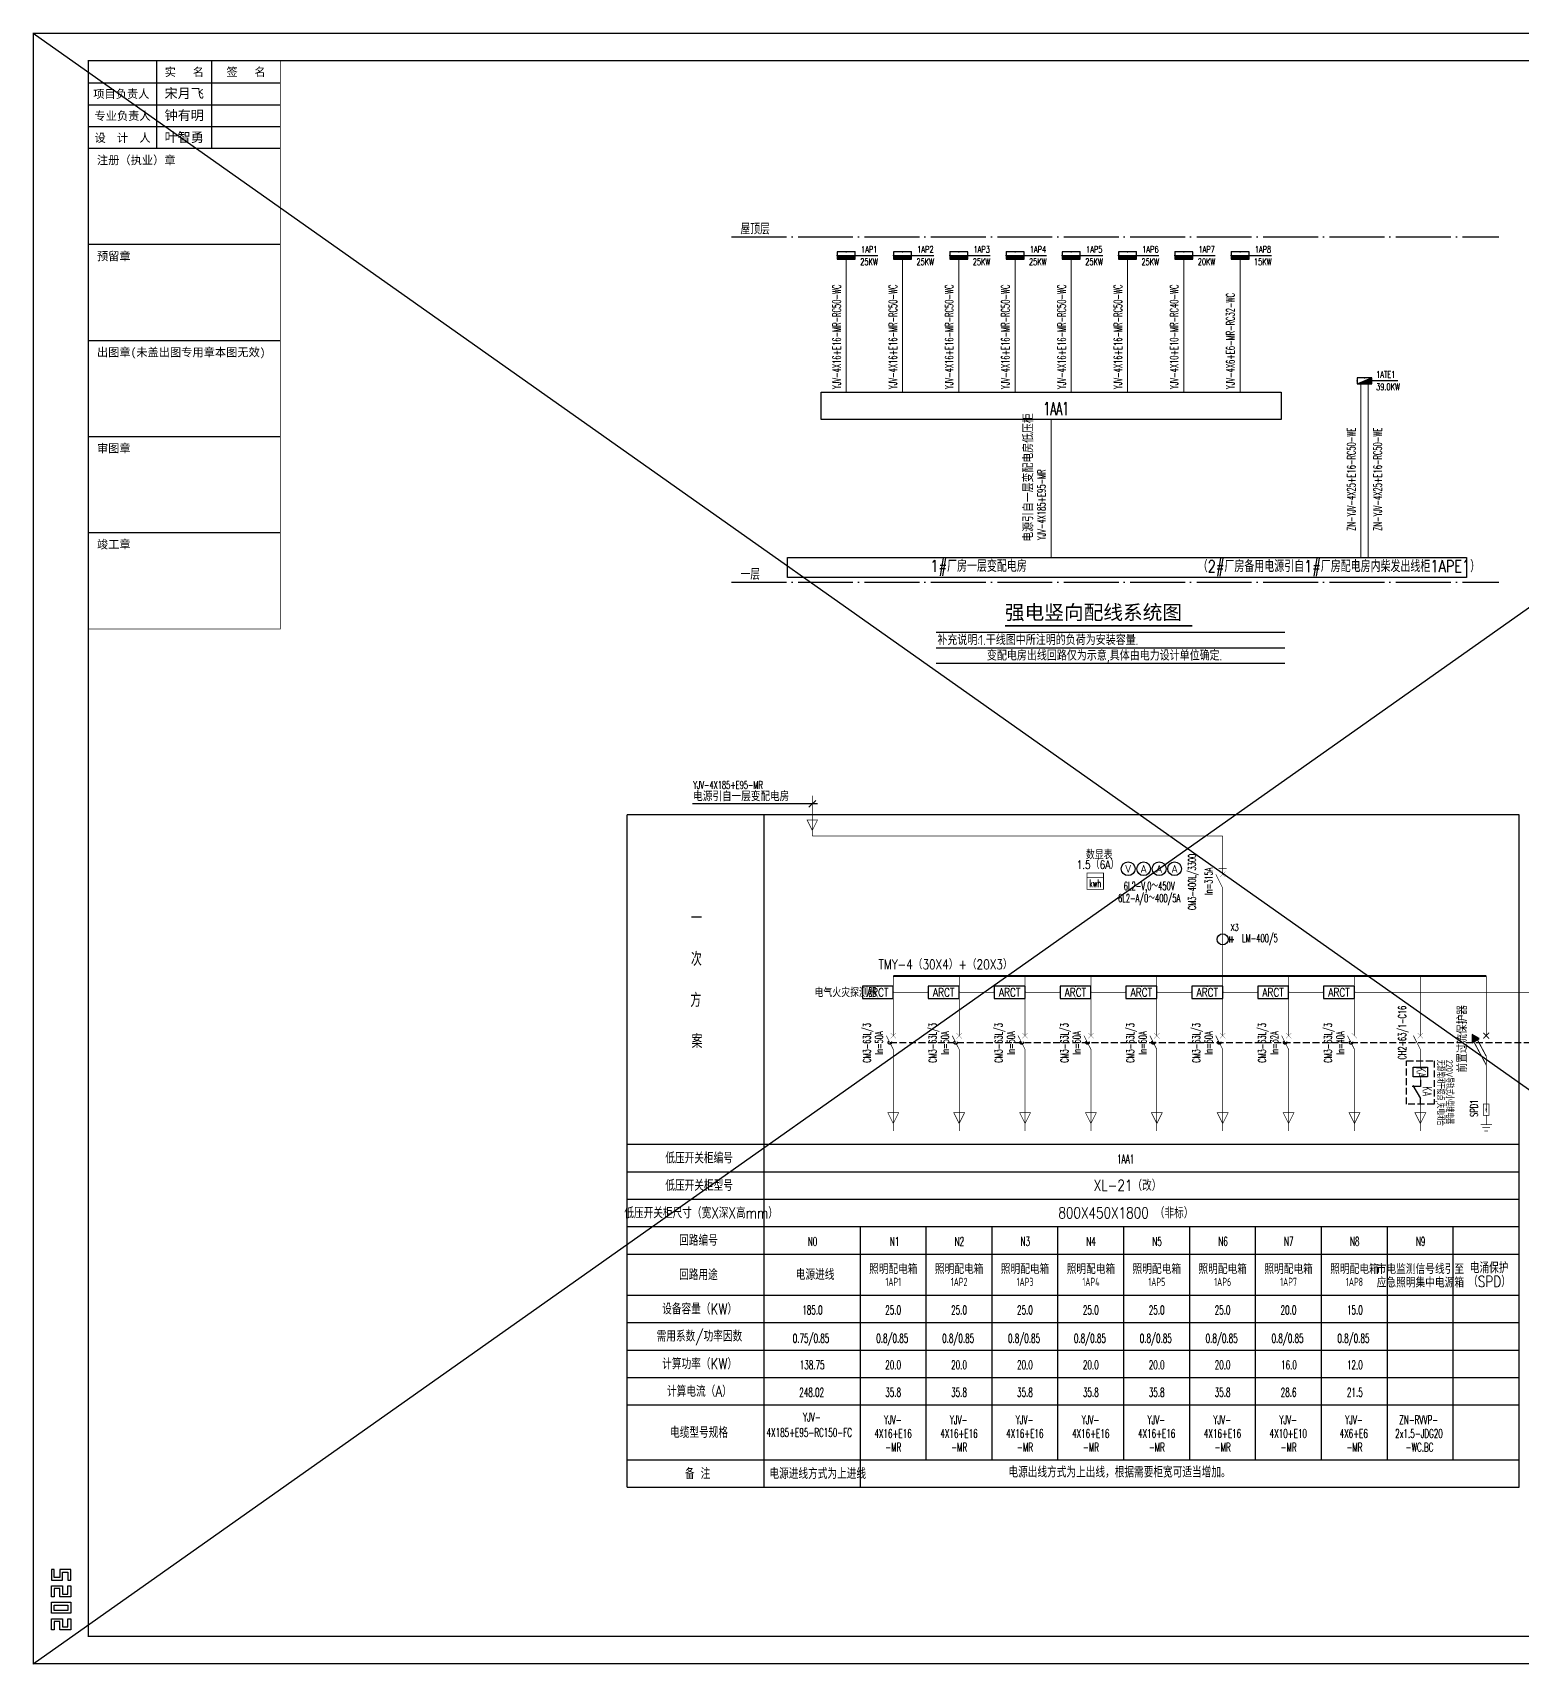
# Model space of a CAD drawing. Extents: x -1396510 to 1250330, y -1892470 to 1623980.
# Drawn here: x -895685 to -841455, y -609137 to -549687 of the extents above; entities that cross this region are included whole.
import ezdxf
from ezdxf.enums import TextEntityAlignment as Align

# ---------------------------------------------------------------- set-up
doc = ezdxf.new("R2010")
doc.units = 0
doc.header["$LTSCALE"] = 1000
doc.header["$MEASUREMENT"] = 0
for name, pattern in [('1#标准层核心筒$0$ADE户型核心筒-标准层$0$DASH', [0.35, 0.25, -0.1]), ('CONTINOUS', [0]), ('DASH', [0.35, 0.25, -0.1]), ('DOTE', [2.42, 2, -0.2, 0.02, -0.2]), ('HIDDEN', [9.525, 6.35, -3.175])]:
    doc.linetypes.add(name, pattern=pattern)
doc.layers.get('Defpoints').update_dxf_attribs({"color": 210})
for name, color, linetype in [('-DS 电气', 130, 'Continuous'), ('0-cxFrame', 155, 'Continuous'), ('DIM1', 3, 'Continuous'), ('EQUIP-箱柜', 3, 'Continuous'), ('PUB_TEXT', 7, 'Continuous'), ('qianming', 155, 'Continuous'), ('TEL_SYMB', 3, 'Continuous'), ('TEL_TEXT', 7, 'Continuous'), ('WIRE-照明', 1, 'Continuous'), ('电气系统图', 7, 'Continuous')]:
    doc.layers.add(name, color=color, linetype=linetype)
doc.layers.add('0-cxText', color=131, linetype='Continuous', lineweight=25)
doc.layers.add('A-云线2', color=3, linetype='Continuous', plot=False)
doc.styles.add('_TCH_LABEL', font='COMPLEX', dxfattribs={"bigfont": 'GBCBIG'})
doc.styles.add('_TEL_DIM', font='SIMPLEX', dxfattribs={"width": 0.8, "height": 3.5, "bigfont": 'HZTXT'})
doc.styles.add('cx_biaoti', font='')
doc.styles.add('cx_tuming', font='simhei.ttf')
doc.styles.add('cx_tuqian1', font='')
doc.styles.add('GPS', font='gbenor.shx', dxfattribs={"width": 0.8, "bigfont": 'gbcbig.shx'})
doc.styles.add('ROMANS', font='romans.shx')
doc.styles.add('SYS', font='txt', dxfattribs={"width": 0.7})
doc.styles.add('TS', font='tssdeng.shx', dxfattribs={"width": 0.9, "bigfont": 'tssdchn.shx'})
doc.styles.add('图框宋体', font='', dxfattribs={"width": 0.75})
doc.styles.add('黑体', font='simhei.ttf', dxfattribs={"height": 12})
doc.styles.get('cx_biaoti').set_extended_font_data('SimSun')
doc.styles.get('cx_tuqian1').set_extended_font_data('SimSun')
doc.styles.get('图框宋体').set_extended_font_data('SimSun')

# ---------------------------------------------------------------- blocks, each defined once
blk = doc.blocks.new('1107AA')
at = {"color": 3, "linetype": 'CONTINOUS'}
for points, const_width in [([(0, 0), (0, -3.75)], 0.3), ([(0, -10), (-3.16, -3.75)], 0.3), ([(1.25, -2.5), (-1.25, -5)], 0.1), ([(-1.25, -2.5), (1.25, -5)], 0.1), ([(0, -12.5), (0, -10)], 0.3)]:
    blk.add_lwpolyline(points, dxfattribs=dict(at, const_width=const_width))
at = {"color": 1, "linetype": 'CONTINOUS', "style": 'ROMANS', "width": 0.7, "flags": 8}
blk.add_attdef('QF10', (3.75, -7.5), '', height=2.5, dxfattribs=at)
blk = doc.blocks.new('S-370')
at = {"color": 3, "linetype": 'Continuous'}
blk.add_line((2.5, -6.25), (5, -6.25), dxfattribs=at)
at = {"color": 3, "linetype": 'Continuous', "const_width": 0.3}
blk.add_lwpolyline([(0, 0), (0, -12.5)], dxfattribs=at)
at = {"color": 3, "linetype": 'Continuous'}
blk.add_circle((0, -6.25), 2.5, dxfattribs=at)
at = {"layer": 'DIM1', "color": 4, "linetype": 'Continuous', "style": 'SYS', "width": 0.7, "flags": 1}
for tag in ['XYVALUE', 'VALUE']:
    blk.add_attdef(tag, text='', height=0.02, dxfattribs=at).set_placement((1.25, 3), align=Align.MIDDLE)
blk = doc.blocks.new('$equip$00001169')
blk.add_circle((0, 0), 0.5)
at = {"style": '_TCH_LABEL', "flags": 8}
blk.add_attdef('$TEXT$', text='', height=0.36, dxfattribs=at).set_placement((0, 0), align=Align.MIDDLE_CENTER)
at = {"style": '_TCH_LABEL', "flags": 9}
blk.add_attdef('A', (0, 0), '', height=0.00002, dxfattribs=at)
blk = doc.blocks.new('0208D')
at = {"color": 3, "linetype": 'Continuous', "const_width": 0.3}
blk.add_lwpolyline([(0, -7.5), (0, 0)], dxfattribs=at)
blk.add_lwpolyline([(0, -7.5), (2.5, -2.5), (-2.5, -2.5)], close=True, dxfattribs=at)
blk = doc.blocks.new('A$C5A8929A8')
at = {"layer": '电气系统图', "color": 3, "const_width": 35}
for points in [[(0, 300), (650, 300)], [(1000, 450), (1000, 150), (400, 150), (400, 450), (1000, 450)], [(1000, 300), (1500, 300)], [(1500, 0), (1500, 600)], [(1664, 100), (1664, 500)], [(1828, 200), (1828, 400)]]:
    blk.add_lwpolyline(points, dxfattribs=at)
at = {"layer": '电气系统图', "color": 3}
for points in [[(650, 344), (650, 256), (913, 300), (650, 256)], [(650, 256), (913, 300), (650, 344), (650, 256)]]:
    blk.add_solid(points, dxfattribs=at)
blk = doc.blocks.new('A$C04AF44BA')
at = {"layer": '电气系统图'}
h = blk.add_hatch(color=256, dxfattribs=at)
h.dxf.hatch_style = 1
h.paths.add_polyline_path([(-44, -518), (256, -518), (106, -258)])
at = {"layer": '电气系统图', "const_width": 35}
for points in [[(-106, -106), (106, 106)], [(-106, 106), (106, -106)], [(750, 0), (144, -323)], [(1069, 0), (219, -453)]]:
    blk.add_lwpolyline(points, dxfattribs=at)
at = {"layer": '电气系统图'}
blk.add_lwpolyline([(-44, -518), (256, -518), (106, -258)], close=True, dxfattribs=at)
blk = doc.blocks.new('A$C5D577B06')
at = {"layer": '电气系统图', "color": 3}
for p, q in [((1125, 450), (0, 450)), ((0, 450), (0, 0)), ((0, 0), (1125, 0)), ((1125, 0), (1125, 450))]:
    blk.add_line(p, q, dxfattribs=at)
for p in [(0, 225), (562, 450), (562, 0), (1125, 225)]:
    blk.add_point(p, dxfattribs=at)
at = {"layer": '电气系统图', "color": 3, "style": '_TEL_DIM'}
blk.add_attdef('RCD', text='', height=300, dxfattribs=at).set_placement((562, 225), align=Align.MIDDLE_CENTER)
at = {"layer": '电气系统图', "color": 3, "style": '_TEL_DIM', "flags": 1}
blk.add_attdef('A', text='', height=0.015, dxfattribs=at).set_placement((562, 0), align=Align.MIDDLE_CENTER)
blk = doc.blocks.new('A$C332171F1')
at = {"layer": '电气系统图', "color": 3, "const_width": 35}
blk.add_lwpolyline([(17, 767), (767, 767), (767, 17), (17, 17)], close=True, dxfattribs=at)
blk.add_lwpolyline([(17, 567), (767, 567)], dxfattribs=at)
at = {"layer": '电气系统图', "color": 3, "style": '_TEL_DIM', "width": 0.6}
blk.add_text('kwh', height=350, dxfattribs=at).set_placement((392, 117), align=Align.CENTER)
blk = doc.blocks.new('*X128')
at = {"color": 0}
for p, q in [((-250, 33), (-183, 100)), ((-250, 68), (-218, 100)), ((-247, 0), (-147, 100)), ((-212, 0), (-112, 100)), ((-177, 0), (-77, 100)), ((-141, 0), (-41, 100)), ((-106, 0), (-6, 100)), ((-71, 0), (29, 100)), ((-35, 0), (65, 100)), ((0, 0), (100, 100)), ((35, 0), (135, 100)), ((71, 0), (171, 100)), ((106, 0), (206, 100)), ((141, 0), (241, 100)), ((177, 0), (250, 73)), ((212, 0), (250, 38)), ((247, 0), (250, 3))]:
    blk.add_line(p, q, dxfattribs=at)
blk = doc.blocks.new('$equip$00002929')
for p, q in [((-0.75, 0.6), (-0.75, 0)), ((0.75, 0.6), (-0.75, 0.6)), ((-0.75, 0.3), (0.75, 0.3)), ((-0.75, 0), (0.75, 0)), ((0.75, 0), (0.75, 0.6))]:
    blk.add_line(p, q)
for points, const_width in [([(-0.75, 0.15), (0.75, 0.15)], 0.3), ([(-0.75, 0.6), (-0.75, 0), (0.75, 0), (0.75, 0.6), (-0.75, 0.6), (-0.75, 0)], 0.0571)]:
    blk.add_lwpolyline(points, dxfattribs=dict(const_width=const_width))
for p in [(-0.75, 0.3), (0, 0.6), (0, 0), (0.75, 0.3)]:
    blk.add_point(p)
at = {"xscale": 0.00300000000061118, "yscale": 0.00300000000061118, "zscale": 0.00300000000061118}
blk.add_blockref('*X128', (0, 0), dxfattribs=at)
at = {"color": 7, "style": '_TEL_DIM', "flags": 1}
for tag in ['A', 'REMARK']:
    blk.add_attdef(tag, text='', height=0.00002, dxfattribs=at).set_placement((0, 0), align=Align.MIDDLE_CENTER)
blk = doc.blocks.new('*X124')
at = {"color": 0}
for p, q in [((-247, 0), (-246, 2)), ((-212, 0), (-187, 25)), ((-177, 0), (-128, 49)), ((-141, 0), (-69, 72)), ((-106, 0), (-10, 96)), ((-71, 0), (49, 120)), ((-35, 0), (108, 143)), ((0, 0), (167, 167)), ((35, 0), (226, 190)), ((71, 0), (250, 179)), ((106, 0), (250, 144)), ((141, 0), (250, 109)), ((177, 0), (250, 73)), ((212, 0), (250, 38)), ((247, 0), (250, 3))]:
    blk.add_line(p, q, dxfattribs=at)
blk = doc.blocks.new('$equip$00002939')
for p, q in [((-0.75, 0.6), (-0.75, 0)), ((0.75, 0.6), (-0.75, 0.6)), ((-0.75, 0), (0.75, 0.6)), ((-0.75, 0), (0.75, 0)), ((0.75, 0), (0.75, 0.6))]:
    blk.add_line(p, q)
at = {"const_width": 0.0571}
blk.add_lwpolyline([(-0.75, 0.6), (-0.75, 0), (0.75, 0), (0.75, 0.6), (-0.75, 0.6), (-0.75, 0)], dxfattribs=at)
for p in [(-0.75, 0.3), (0, 0.6), (0, 0), (0.75, 0.3)]:
    blk.add_point(p)
blk.add_solid([(-0.75, 0), (0.75, 0), (0.75, 0.6)])
at = {"xscale": 0.00300000000061118, "yscale": 0.00300000000061118, "zscale": 0.00300000000061118}
blk.add_blockref('*X124', (0, 0), dxfattribs=at)
at = {"color": 7, "style": '_TEL_DIM', "flags": 1}
for tag in ['A', 'REMARK']:
    blk.add_attdef(tag, text='', height=0.00002, dxfattribs=at).set_placement((0, 0), align=Align.MIDDLE_CENTER)
blk = doc.blocks.new('20220821.11300300')
at = {"layer": '-DS 电气', "color": 0, "linetype": '1#标准层核心筒$0$ADE户型核心筒-标准层$0$DASH'}
for p, q in [((0, 1000), (1584, 1000)), ((0, 0), (0, 1000)), ((1584, 1000), (1584, 0)), ((1584, 0), (0, 0))]:
    blk.add_line(p, q, dxfattribs=at)
at = {"layer": '-DS 电气', "color": 0}
for p, q in [((227, 236), (227, 764)), ((227, 764), (582, 764)), ((582, 764), (582, 236)), ((582, 236), (227, 236)), ((698, 500), (940, 500)), ((903, 230), (1370, 500)), ((1542, 500), (1370, 500))]:
    blk.add_line(p, q, dxfattribs=at)
at = {"layer": '-DS 电气', "color": 0, "linetype": 'DASH', "ltscale": 2.5}
blk.add_line((940, 500), (940, 201), dxfattribs=at)
at = {"layer": '-DS 电气', "color": 0, "style": 'GPS', "width": 0.7}
blk.add_text('KA', height=350, dxfattribs=at).set_placement((235, 357))
blk.add_text('KA', height=350, dxfattribs=at).set_placement((1117, 575), align=Align.CENTER)
blk = doc.blocks.new('zjcx_lan_xinxi(Dragon)')
for p, q in [((7000, -3200), (0, -3200)), ((7000, -6700), (0, -6700)), ((7000, -10200), (0, -10200)), ((7000, -13700), (0, -13700)), ((7000, -17200), (0, -17200))]:
    blk.add_line(p, q)
at = {"const_width": 25}
blk.add_lwpolyline([(0, -20700), (7000, -20700), (7000, 0), (0, 0)], close=True, dxfattribs=at)
for points in [[(2500, -3200), (2500, 0)], [(4500, -3200), (4500, 0)], [(0, -800), (7000, -800)], [(0, -1600), (7000, -1600)], [(0, -2400), (7000, -2400)]]:
    blk.add_lwpolyline(points)
for points in [[(7000, -3200), (7000, 0)], [(0, -3200), (7000, -3200)], [(0, -20700), (7000, -20700), (7000, -3200)], [(0, -20700), (7000, -20700)]]:
    blk.add_lwpolyline(points, dxfattribs=at)
at = {"style": '图框宋体'}
for s, p in [('实   名', (3500, -400)), ('签   名', (5750, -400)), ('项目负责人', (1204, -1200)), ('专业负责人', (1250, -2000)), ('设  计  人', (1250, -2800))]:
    blk.add_text(s, height=300, dxfattribs=at).set_placement(p, align=Align.MIDDLE)
for s, p in [('注册（执业）章', (318, -3771)), ('预留章', (318, -7271)), ('出图章(未盖出图专用章本图无效)', (318, -10771)), ('审图章', (318, -14271)), ('竣工章', (318, -17771))]:
    blk.add_text(s, height=300, dxfattribs=at).set_placement(p)
blk = doc.blocks.new('T-信息(Dragon)')
at = {"layer": '0-cxFrame'}
blk.add_blockref('zjcx_lan_xinxi(Dragon)', (0, 0), dxfattribs=at)
at = {"layer": 'qianming', "color": 3, "style": 'cx_biaoti'}
for s, p in [('宋月飞', (3497, -1185)), ('钟有明', (3497, -1985)), ('叶智勇', (3497, -2785))]:
    blk.add_text(s, height=350, dxfattribs=at).set_placement(p, align=Align.MIDDLE_CENTER)
blk = doc.blocks.new('TK22.A1 L(Dragon)')
at = {"layer": '0-cxFrame', "color": 7, "const_width": 0.5}
blk.add_lwpolyline([(0, 0), (-841, 0), (-841, 594), (0, 594)], close=True, dxfattribs=at)
at = {"layer": '0-cxFrame', "const_width": 0.5}
blk.add_lwpolyline([(-80, 10), (-821, 10), (-821, 584), (-80, 584)], close=True, dxfattribs=at)
at = {"layer": 'Defpoints', "color": 2}
for points in [[(-833.37, 34.37), (-834.37, 34.37), (-834.37, 30.37), (-830.37, 30.37), (-830.37, 33.37), (-828.37, 33.37), (-828.37, 30.37), (-827.37, 30.37), (-827.37, 34.37), (-831.37, 34.37), (-831.37, 31.37), (-833.37, 31.37), (-833.37, 34.37)], [(-833.37, 24.37), (-834.37, 24.37), (-834.37, 28.37), (-830.37, 28.37), (-830.37, 25.37), (-828.37, 25.37), (-828.37, 28.37), (-827.37, 28.37), (-827.37, 24.37), (-831.37, 24.37), (-831.37, 27.37), (-833.37, 27.37), (-833.37, 24.37)], [(-833.37, 12.37), (-834.37, 12.37), (-834.37, 16.37), (-830.37, 16.37), (-830.37, 13.37), (-828.37, 13.37), (-828.37, 16.37), (-827.37, 16.37), (-827.37, 12.37), (-831.37, 12.37), (-831.37, 15.37), (-833.37, 15.37), (-833.37, 12.37)]]:
    blk.add_lwpolyline(points, dxfattribs=at)
for points in [[(-834.37, 18.37), (-834.37, 22.37), (-827.37, 22.37), (-827.37, 18.37)], [(-833.37, 19.37), (-833.37, 21.37), (-828.37, 21.37), (-828.37, 19.37)]]:
    blk.add_lwpolyline(points, close=True, dxfattribs=at)
at = {"layer": '0-cxFrame', "xscale": 0.01, "yscale": 0.01, "zscale": 0.01}
blk.add_blockref('T-信息(Dragon)', (-821, 584), dxfattribs=at)
at = {"style": '黑体', "flags": 4}
blk.add_attdef('图幅', text='', height=3.3, dxfattribs=at).set_placement((-40, 3), align=Align.RIGHT)
at = {"layer": '0-cxText', "flags": 4}
for tag, height, style, p in [('建设单位', 3.5, 'cx_tuming', (-45, 240)), ('项目名称', 3.5, 'cx_tuming', (-45, 210)), ('子项名称', 3.5, 'cx_tuming', (-45, 180)), ('工程编号', 3.3, 'cx_tuqian1', (-35, 165)), ('图名1', 3.5, 'cx_tuming', (-45, 87)), ('图名2', 3.5, 'cx_tuming', (-45, 79)), ('图名3', 3.5, 'cx_tuming', (-45, 71)), ('出图日期', 3.3, 'cx_tuqian1', (-39, 60)), ('专业', 3.3, 'cx_tuqian1', (-55, 52)), ('图号', 3.3, 'cx_tuqian1', (-55, 44)), ('版次', 3.3, 'cx_tuqian1', (-20, 44))]:
    blk.add_attdef(tag, text='', height=height, dxfattribs=dict(at, style=style)).set_placement(p, align=Align.MIDDLE)
at = {"layer": 'Defpoints', "color": 6, "flags": 4}
for tag, height, style, p in [('tufu', 3.3, '黑体', (-12, 12)), ('dwfname', 4, 'cx_tuqian1', (-80, 3))]:
    blk.add_attdef(tag, text='', height=height, dxfattribs=dict(at, style=style)).set_placement(p, align=Align.RIGHT)

msp = doc.modelspace()

# ---------------------------------------------------------------- linework, layer by layer
at = {"layer": '-DS 电气', "color": 8, "linetype": 'HIDDEN', "ltscale": 2}
for p, q in [((-862770, -571530), (-849865.4, -571530)), ((-862770, -572096.2), (-849865.4, -572096.2)), ((-862770, -572662.3), (-849865.4, -572662.3))]:
    msp.add_line(p, q, dxfattribs=at)
at = {"layer": 'A-云线2'}
for p, q in [((-895660, -549712.3), (-811560, -609112.3)), ((-895660, -609112.3), (-811560, -549712.3))]:
    msp.add_line(p, q, dxfattribs=at)
at = {"layer": 'TEL_SYMB', "const_width": 70}
msp.add_lwpolyline([(-860268.3, -571300.7), (-853444.3, -571300.7)], dxfattribs=at)
at = {"layer": 'TEL_TEXT'}
for p, q in [((-865717.4, -557803.9), (-864899.9, -557803.9)), ((-863668.4, -557803.9), (-862850.9, -557803.9)), ((-861619.4, -557803.9), (-860801.9, -557803.9)), ((-859570.4, -557803.9), (-858752.9, -557803.9)), ((-857521.4, -557803.9), (-856703.9, -557803.9)), ((-855472.4, -557803.9), (-854654.9, -557803.9)), ((-853423.4, -557803.9), (-852605.9, -557803.9)), ((-851374.4, -557803.9), (-850556.9, -557803.9)), ((-846907.5, -562359.3), (-845953.2, -562359.3))]:
    msp.add_line(p, q, dxfattribs=at)
for points in [[(-866959.2, -562782.3), (-850210, -562782.3), (-850210, -563782.3), (-866959.2, -563782.3)], [(-868191.5, -568813.5), (-843450, -568813.5), (-843450, -569533.5), (-868191.5, -569533.5)]]:
    msp.add_lwpolyline(points, close=True, dxfattribs=at)
at = {"layer": 'WIRE-照明', "linetype": 'Continuous', "const_width": 35}
for points in [[(-866045.6, -557935.2), (-866045.6, -562782.3)], [(-863996.6, -557935.2), (-863996.6, -562782.3)], [(-861947.6, -557935.2), (-861947.6, -562782.3)], [(-859898.6, -557935.2), (-859898.6, -562782.3)], [(-857849.6, -557935.2), (-857849.6, -562782.3)], [(-855800.6, -557935.2), (-855800.6, -562782.3)], [(-853751.6, -557935.2), (-853751.6, -562782.3)], [(-851702.6, -557935.2), (-851702.6, -562782.3)], [(-847300, -562479.7), (-847300, -568813.5)], [(-847040, -562479.7), (-847040, -568813.5)], [(-858584.6, -563782.3), (-858584.6, -568813.5)]]:
    msp.add_lwpolyline(points, dxfattribs=at)
at = {"layer": '电气系统图', "color": 1, "linetype": 'DOTE'}
for p, q in [((-870222, -557127.3), (-842270.9, -557127.3)), ((-870222, -569711.2), (-842270.9, -569711.2))]:
    msp.add_line(p, q, dxfattribs=at)
at = {"layer": '电气系统图', "color": 3}
for p, q in [((-867097.2, -577786.9), (-871643.3, -577786.9)), ((-867159.9, -577663.1), (-867407.4, -577910.6)), ((-841533.6, -578186.9), (-874033.7, -578186.9)), ((-874033.6, -602686.9), (-874033.7, -578186.9)), ((-869033.6, -602686.9), (-869033.7, -578186.9)), ((-841533.5, -602687), (-841533.6, -578187)), ((-852069.9, -582832.2), (-852069.9, -582613.4)), ((-851989.9, -582832.2), (-851989.9, -582613.4)), ((-874033.7, -590186.9), (-841533.5, -590186.9)), ((-874033.7, -591186.9), (-841533.5, -591186.9)), ((-874033.7, -592186.9), (-841533.5, -592186.9)), ((-874033.7, -593186.9), (-841533.5, -593186.9)), ((-865533.6, -602686.9), (-865533.7, -593186.9)), ((-863133.6, -601686.9), (-863133.7, -593186.9)), ((-860733.6, -601686.9), (-860733.7, -593186.9)), ((-858333.7, -601686.9), (-858333.7, -593186.9)), ((-855933.6, -601686.9), (-855933.7, -593186.9)), ((-853533.6, -601686.9), (-853533.7, -593186.9)), ((-851133.7, -601686.9), (-851133.7, -593186.9)), ((-848733.7, -601686.9), (-848733.7, -593186.9)), ((-846333.7, -601686.9), (-846333.7, -593186.9)), ((-843933.7, -601686.9), (-843933.7, -593186.9)), ((-874033.7, -594186.9), (-841533.5, -594186.9)), ((-874033.7, -595686.9), (-841533.5, -595686.9)), ((-874033.7, -596686.9), (-841533.5, -596686.9)), ((-874033.7, -597686.9), (-841533.5, -597686.9)), ((-874033.7, -598686.9), (-841533.5, -598686.9)), ((-874033.7, -599686.9), (-841533.5, -599686.9)), ((-874033.7, -601686.9), (-841533.5, -601686.9)), ((-874033.7, -602686.9), (-841533.5, -602686.9))]:
    msp.add_line(p, q, dxfattribs=at)
at = {"layer": '电气系统图', "linetype": 'DASH'}
msp.add_line((-864460, -586482.3), (-838276.5, -586482.3), dxfattribs=at)
at = {"layer": '电气系统图', "color": 3}
for points, const_width in [([(-867283.7, -578952.1), (-867283.7, -577486.9)], 24), ([(-852333.7, -578952.1), (-867283.7, -578952.1)], 24), ([(-852333.7, -578952.1), (-852333.7, -580352.1)], 24), ([(-852483.7, -580152.1), (-852183.7, -580152.1)], 24), ([(-852333.7, -584056.9), (-852333.7, -580852.1)], 24), ([(-852333.7, -583265), (-852333.7, -582374)], 24), ([(-864333.7, -584056.9), (-842733.5, -584056.9)], 70), ([(-864333.7, -585932.3), (-864333.7, -584056.9)], 24), ([(-861933.7, -585932.3), (-861933.7, -584056.9)], 24), ([(-859533.7, -585932.3), (-859533.7, -584056.9)], 24), ([(-857133.7, -585932.3), (-857133.7, -584056.9)], 24), ([(-854733.6, -585932.3), (-854733.6, -584056.9)], 24), ([(-852333.7, -585932.3), (-852333.7, -584056.9)], 24), ([(-849933.7, -585932.3), (-849933.7, -584056.9)], 24), ([(-847533.7, -585932.3), (-847533.7, -584056.9)], 24), ([(-845133.7, -585932.3), (-845133.7, -584056.9)], 24), ([(-842733.5, -586232.4), (-842733.5, -584057)], 24), ([(-852333.7, -585932.3), (-852333.7, -585716.8)], 24), ([(-864333.7, -586932.3), (-864333.7, -589700.8)], 24), ([(-861933.7, -586932.3), (-861933.7, -589700.8)], 24), ([(-859533.7, -586932.3), (-859533.7, -589700.8)], 24), ([(-857133.7, -586932.3), (-857133.7, -589700.8)], 24), ([(-854733.6, -586932.3), (-854733.6, -589700.8)], 24), ([(-852333.7, -586932.3), (-852333.7, -589700.8)], 24), ([(-849933.7, -586932.3), (-849933.7, -589700.8)], 24), ([(-847533.7, -586932.3), (-847533.7, -589700.8)], 24), ([(-845133.7, -586932.3), (-845133.7, -587373.9)], 24), ([(-842733.5, -588439.5), (-842733.5, -586982.4)], 24), ([(-845133.7, -587728.9), (-845133.7, -588086.7)], 24), ([(-845133.7, -588517.4), (-845133.7, -589700.8)], 24)]:
    msp.add_lwpolyline(points, dxfattribs=dict(at, const_width=const_width))
at = {"layer": '电气系统图', "const_width": 35}
for points in [[(-864333.7, -584652.5), (-863058.7, -584652.5)], [(-861933.7, -584652.5), (-860658.7, -584652.5)], [(-859533.7, -584652.5), (-858258.7, -584652.5)], [(-857133.7, -584652.6), (-855858.7, -584652.6)], [(-854733.7, -584652.6), (-853458.7, -584652.6)], [(-852333.7, -584652.6), (-851058.7, -584652.6)], [(-849933.7, -584652.6), (-848658.7, -584652.6)], [(-847533.7, -584652.6), (-840016.4, -584652.6)]]:
    msp.add_lwpolyline(points, dxfattribs=at)
at = {"layer": '电气系统图', "linetype": 'DASH'}
for centre in [(-864460, -586482.3), (-862060, -586482.3), (-859660, -586482.3), (-857260.1, -586482.3), (-854860, -586482.3), (-852460.1, -586482.3), (-850060, -586482.3), (-847660.1, -586482.3)]:
    msp.add_circle(centre, 60.3, dxfattribs=at)

# ---------------------------------------------------------------- block references
at = {"layer": '-DS 电气', "color": 3, "rotation": 270}
msp.add_blockref('20220821.11300300', (-845633.8, -587147), dxfattribs=at)
at = {"layer": '0-cxFrame', "xscale": 100, "yscale": 100, "zscale": 100}
msp.add_blockref('TK22.A1 L(Dragon)', (-811560, -609112.3), dxfattribs=at)
at = {"layer": 'EQUIP-箱柜'}
for name, p, xscale, yscale, zscale in [('$equip$00002929', (-866045.6, -557935.2), 437.5, 437.5, 437.5), ('$equip$00002929', (-863996.6, -557935.2), 437.5, 437.5, 437.5), ('$equip$00002929', (-861947.6, -557935.2), 437.5, 437.5, 437.5), ('$equip$00002929', (-859898.6, -557935.2), 437.5, 437.5, 437.5), ('$equip$00002929', (-857849.6, -557935.2), 437.5, 437.5, 437.5), ('$equip$00002929', (-855800.6, -557935.2), 437.5, 437.5, 437.5), ('$equip$00002929', (-853751.6, -557935.2), 437.5, 437.5, 437.5), ('$equip$00002929', (-851702.6, -557935.2), 437.5, 437.5, 437.5), ('$equip$00002939', (-847170, -562479.7), 350, 350, 350)]:
    msp.add_blockref(name, p, dxfattribs=dict(at, xscale=xscale, yscale=yscale, zscale=zscale))
at = {"layer": '电气系统图', "color": 3}
for name, p, xscale, yscale, zscale in [('0208D', (-867283.7, -578186.9), -75.58271998167038, 75.58272000029683, 75.58272000000001), ('1107AA', (-852333.7, -580052.1), 80, 80, 80), ('A$C332171F1', (-857291.1, -580916.1), 0.7999999970197678, 0.7999999970197678, 0.7999999970197678), ('S-370', (-852333.7, -582222.8), 80, 80, 80), ('1107AA', (-864333.7, -585932.3), 80, 80, 80), ('1107AA', (-861933.7, -585932.3), 80, 80, 80), ('1107AA', (-859533.7, -585932.3), 80, 80, 80), ('1107AA', (-857133.7, -585932.3), 80, 80, 80), ('1107AA', (-854733.6, -585932.3), 80, 80, 80), ('1107AA', (-852333.7, -585932.3), 80, 80, 80), ('1107AA', (-852333.7, -585932.3), 80, 80, 80), ('1107AA', (-849933.7, -585932.3), 80, 80, 80), ('1107AA', (-847533.7, -585932.3), 80, 80, 80), ('1107AA', (-845133.7, -585932.3), 80, 80, 80), ('0208D', (-864333.7, -588832.3), 80, 80, 80), ('0208D', (-861933.7, -588832.3), 80, 80, 80), ('0208D', (-859533.7, -588832.3), 80, 80, 80), ('0208D', (-857133.7, -588832.3), 80, 80, 80), ('0208D', (-854733.6, -588832.3), 80, 80, 80), ('0208D', (-852333.7, -588832.3), 80, 80, 80), ('0208D', (-849933.7, -588832.3), 80, 80, 80), ('0208D', (-847533.7, -588832.3), 80, 80, 80), ('0208D', (-845133.7, -588832.3), 80, 80, 80)]:
    msp.add_blockref(name, p, dxfattribs=dict(at, xscale=xscale, yscale=yscale, zscale=zscale))
ref = msp.add_blockref('$equip$00001169', (-855777.1, -580152.1), dxfattribs=dict(at, xscale=500, yscale=500, zscale=500))
ref.add_attrib('$TEXT$', 'V', dxfattribs={"color": 0, "height": 280, "style": 'TS', "flags": 8}).set_placement((-855777.1, -580152.1), align=Align.MIDDLE_CENTER)
ref = msp.add_blockref('$equip$00001169', (-855213.1, -580152.1), dxfattribs=dict(at, xscale=500, yscale=500, zscale=500))
ref.add_attrib('$TEXT$', 'A', dxfattribs={"color": 0, "height": 280, "style": 'TS', "flags": 8}).set_placement((-855213.1, -580152.1), align=Align.MIDDLE_CENTER)
ref = msp.add_blockref('$equip$00001169', (-854649, -580152.1), dxfattribs=dict(at, xscale=500, yscale=500, zscale=500))
ref.add_attrib('$TEXT$', 'A', dxfattribs={"color": 0, "height": 280, "style": 'TS', "flags": 8}).set_placement((-854649, -580152.1), align=Align.MIDDLE_CENTER)
ref = msp.add_blockref('$equip$00001169', (-854085, -580152.1), dxfattribs=dict(at, xscale=500, yscale=500, zscale=500))
ref.add_attrib('$TEXT$', 'A', dxfattribs={"color": 0, "height": 280, "style": 'TS', "flags": 8}).set_placement((-854085, -580152.1), align=Align.MIDDLE_CENTER)
at = {"layer": '电气系统图'}
ref = msp.add_blockref('A$C5D577B06', (-865458.7, -584877.6), dxfattribs=at)
ref.add_attrib('RCD', 'ARCT', dxfattribs={"color": 3, "height": 300, "style": '_TEL_DIM', "width": 0.8}).set_placement((-864896.2, -584652.5), align=Align.MIDDLE_CENTER)
ref = msp.add_blockref('A$C5D577B06', (-863058.7, -584877.6), dxfattribs=at)
ref.add_attrib('RCD', 'ARCT', dxfattribs={"color": 3, "height": 300, "style": '_TEL_DIM', "width": 0.8}).set_placement((-862496.2, -584652.5), align=Align.MIDDLE_CENTER)
ref = msp.add_blockref('A$C5D577B06', (-860658.7, -584877.6), dxfattribs=at)
ref.add_attrib('RCD', 'ARCT', dxfattribs={"color": 3, "height": 300, "style": '_TEL_DIM', "width": 0.8}).set_placement((-860096.2, -584652.5), align=Align.MIDDLE_CENTER)
ref = msp.add_blockref('A$C5D577B06', (-858258.7, -584877.6), dxfattribs=at)
ref.add_attrib('RCD', 'ARCT', dxfattribs={"color": 3, "height": 300, "style": '_TEL_DIM', "width": 0.8}).set_placement((-857696.2, -584652.5), align=Align.MIDDLE_CENTER)
ref = msp.add_blockref('A$C5D577B06', (-855858.7, -584877.6), dxfattribs=at)
ref.add_attrib('RCD', 'ARCT', dxfattribs={"color": 3, "height": 300, "style": '_TEL_DIM', "width": 0.8}).set_placement((-855296.2, -584652.6), align=Align.MIDDLE_CENTER)
ref = msp.add_blockref('A$C5D577B06', (-853458.7, -584877.6), dxfattribs=at)
ref.add_attrib('RCD', 'ARCT', dxfattribs={"color": 3, "height": 300, "style": '_TEL_DIM', "width": 0.8}).set_placement((-852896.2, -584652.5), align=Align.MIDDLE_CENTER)
ref = msp.add_blockref('A$C5D577B06', (-851058.7, -584877.6), dxfattribs=at)
ref.add_attrib('RCD', 'ARCT', dxfattribs={"color": 3, "height": 300, "style": '_TEL_DIM', "width": 0.8}).set_placement((-850496.2, -584652.6), align=Align.MIDDLE_CENTER)
ref = msp.add_blockref('A$C5D577B06', (-848658.7, -584877.6), dxfattribs=at)
ref.add_attrib('RCD', 'ARCT', dxfattribs={"color": 3, "height": 300, "style": '_TEL_DIM', "width": 0.8}).set_placement((-848096.2, -584652.6), align=Align.MIDDLE_CENTER)
at = {"layer": '电气系统图', "rotation": 270}
msp.add_blockref('A$C04AF44BA', (-842733.5, -586232.4), dxfattribs=at)
at = {"layer": '电气系统图', "xscale": 0.6899999999441206, "yscale": 0.6899999999441206, "zscale": 0.6899999999441206, "rotation": 270}
msp.add_blockref('A$C5A8929A8', (-842940.5, -588439.5), dxfattribs=at)

# ---------------------------------------------------------------- texts
at = {"layer": '-DS 电气', "color": 120, "style": 'GPS'}
for s, height, p in [('补充说明:', 363.96, (-862727, -571998.1)), ('1.干线图中所注明的负荷为安装容量.', 363.961, (-861210, -571996.4)), ('变配电房出线回路仅为示意,具体由电力设计单位确定.', 363.961, (-860923.2, -572562.5))]:
    msp.add_text(s, height=height, dxfattribs=at).set_placement(p)
at = {"layer": 'PUB_TEXT', "color": 3, "style": 'TS'}
for s, height, width, p in [('照明配电箱', 340, 0.8, (-864333.7, -594912.2)), ('1AP1', 300, 0.6, (-864333.7, -595352.2)), ('照明配电箱', 340, 0.8, (-861933.7, -594912.2)), ('1AP2', 300, 0.6, (-861933.7, -595352.2)), ('照明配电箱', 340, 0.8, (-859533.7, -594912.2)), ('1AP3', 300, 0.6, (-859533.7, -595352.2)), ('照明配电箱', 340, 0.8, (-857133.7, -594912.2)), ('1AP4', 300, 0.6, (-857133.7, -595352.2)), ('照明配电箱', 340, 0.8, (-854733.7, -594912.2)), ('1AP5', 300, 0.6, (-854733.7, -595352.2)), ('照明配电箱', 340, 0.8, (-852333.7, -594912.2)), ('1AP6', 300, 0.6, (-852333.7, -595352.2)), ('照明配电箱', 340, 0.8, (-849933.7, -594912.2)), ('1AP7', 300, 0.6, (-849933.7, -595352.1)), ('照明配电箱', 340, 0.8, (-847533.7, -594912.2)), ('1AP8', 300, 0.6, (-847533.7, -595352.1)), ('应急照明集中电源箱', 340, 0.8, (-845133.7, -595404.2)), ('市电监测信号线引至', 340, 0.8, (-845133.7, -594912.2))]:
    msp.add_text(s, height=height, dxfattribs=dict(at, width=width)).set_placement(p, align=Align.CENTER)
at = {"layer": 'TEL_SYMB', "color": 7, "style": '黑体'}
msp.add_text('强电竖向配线系统图', height=525.74, dxfattribs=at).set_placement((-860268.3, -571072.1))
at = {"layer": 'TEL_TEXT', "style": '_TEL_DIM', "width": 0.8}
msp.add_text('电源引自一层变配电房低压柜', height=360, rotation=90, dxfattribs=at).set_placement((-859236.1, -568235.6))
at = {"layer": 'TEL_TEXT', "color": 3, "linetype": 'ByBlock', "style": 'GPS', "width": 0.85}
for s, p in [('无源常闭干接点,失电闭合', (-844527.3, -587106.4)), ('220V导轨式小型继电器', (-844201.6, -587108.2))]:
    msp.add_text(s, height=250, rotation=270, dxfattribs=at).set_placement(p)
at = {"layer": '电气系统图', "style": '_TEL_DIM'}
for s, height, width, p in [('屋顶层', 405, 0.8, (-869900.2, -557037.3)), ('1AP1', 240, 0.6, (-865508, -557703.9)), ('1AP2', 240, 0.6, (-863459, -557703.9)), ('1AP3', 240, 0.6, (-861410, -557703.9)), ('1AP4', 240, 0.6, (-859361, -557703.9)), ('1AP5', 240, 0.6, (-857312, -557703.9)), ('1AP6', 240, 0.6, (-855263, -557703.9)), ('1AP7', 240, 0.6, (-853214, -557703.9)), ('1AP8', 240, 0.6, (-851165, -557703.9)), ('25KW', 240, 0.6, (-865536.6, -558153.9)), ('25KW', 240, 0.6, (-863487.6, -558153.9)), ('25KW', 240, 0.6, (-861438.6, -558153.9)), ('25KW', 240, 0.6, (-859389.6, -558153.9)), ('25KW', 240, 0.6, (-857340.6, -558153.9)), ('25KW', 240, 0.6, (-855291.6, -558153.9)), ('20KW', 240, 0.6, (-853242.6, -558153.9)), ('15KW', 240, 0.6, (-851193.6, -558153.9)), ('1ATE1', 240, 0.6, (-846742.1, -562259.3)), ('39.0KW', 240, 0.6, (-846745.5, -562709.3)), ('1AA1', 480, 0.6, (-858869.3, -563628.6)), ('1#厂房一层变配电房', 432, 0.8, (-862981.3, -569333.6)), ('（2#厂房备用电源引自1#厂房配电房内柴发出线柜1APE1）', 432, 0.8, (-853242.2, -569343.6)), ('一层', 405, 0.8, (-869900.2, -569621.2, 2995.6)), ('LM-400/5', 300, 0.6, (-851630.2, -582831)), ('电气火灾探测器', 300, 0.8, (-867204.1, -584824.8))]:
    msp.add_text(s, height=height, dxfattribs=dict(at, width=width)).set_placement(p)
at = {"layer": '电气系统图', "style": '_TEL_DIM', "width": 0.6}
for s, p in [('YJV-4X16+E16-MR-RC50-WC', (-866245.6, -562668.9)), ('YJV-4X16+E16-MR-RC50-WC', (-864196.6, -562668.9)), ('YJV-4X16+E16-MR-RC50-WC', (-862147.6, -562668.9)), ('YJV-4X16+E16-MR-RC50-WC', (-860098.6, -562668.9)), ('YJV-4X16+E16-MR-RC50-WC', (-858049.6, -562668.9)), ('YJV-4X16+E16-MR-RC50-WC', (-856000.6, -562668.9)), ('YJV-4X10+E10-MR-RC40-WC', (-853951.6, -562668.9)), ('YJV-4X6+E6-MR-RC32-WC', (-851902.6, -562668.9)), ('ZN-YJV-4X25+E16-RC50-WE', (-847500, -567842.4)), ('ZN-YJV-4X25+E16-RC50-WE', (-846540, -567842.4)), ('YJV-4X185+E95-MR', (-858784.6, -568176.9))]:
    msp.add_text(s, height=300, rotation=90, dxfattribs=at).set_placement(p)
at = {"layer": '电气系统图', "color": 3, "style": '_TEL_DIM'}
for s, height, width, p in [('YJV-4X185+E95-MR', 280, 0.6, (-871624, -577236.9)), ('电源引自一层变配电房', 350, 0.8, (-871624, -577686.9)), ('数显表', 300, 0.8, (-857318.2, -579802.1)), ('1.5（6A）', 300, 0.8, (-857656.6, -580152.1)), ('一', 500, 0.8, (-871702.2, -582186.9)), ('X3', 240, 0.6, (-852050.2, -582410.6)), ('次', 500, 0.8, (-871705.3, -583686.9)), ('TMY-4（30X4）+（20X3）', 350, 0.8, (-864869.7, -583808.6)), ('方', 500, 0.8, (-871727.4, -585186.9)), ('案', 500, 0.8, (-871684.8, -586686.9)), ('低压开关柜编号', 400, 0.8, (-872638.5, -590886.9)), ('1AA1', 320, 0.6, (-856182.4, -590886.9)), ('低压开关柜型号', 400, 0.8, (-872638.5, -591886.9)), ('XL-21（改）', 400, 0.8, (-857035.2, -591886.9)), ('低压开关柜尺寸（宽X深X高mm）', 400, 0.8, (-874131.2, -592886.9)), ('800X450X1800 （非标）', 400, 0.8, (-858319.6, -592886.9)), ('回路编号', 400, 0.8, (-872133.3, -593886.9)), ('N0', 320, 0.6, (-867448.2, -593886.9)), ('N1', 320, 0.6, (-864457.1, -593886.9)), ('N2', 320, 0.6, (-862098.2, -593886.9)), ('N3', 320, 0.6, (-859698.2, -593886.8)), ('N4', 320, 0.6, (-857302.8, -593886.9)), ('N5', 320, 0.6, (-854898.2, -593886.9)), ('N6', 320, 0.6, (-852493.6, -593886.8)), ('N7', 320, 0.6, (-850098.2, -593886.8)), ('N8', 320, 0.6, (-847698.2, -593886.8)), ('N9', 320, 0.6, (-845293.7, -593886.8)), ('电涌保护', 400, 0.8, (-843332, -594887)), ('回路用途', 400, 0.8, (-872137.1, -595136.9)), ('电源进线', 400, 0.8, (-867885.9, -595133.7)), ('（SPD）', 400, 0.8, (-843391.1, -595387)), ('设备容量（KW）', 400, 0.8, (-872752.1, -596386.9)), ('185.0', 320, 0.6, (-867649.3, -596386.9)), ('25.0', 320, 0.6, (-864626.2, -596386.8)), ('25.0', 320, 0.6, (-862226.2, -596386.8)), ('25.0', 320, 0.6, (-859826.2, -596386.8)), ('25.0', 320, 0.6, (-857426.2, -596386.8)), ('25.0', 320, 0.6, (-855026.2, -596386.8)), ('25.0', 320, 0.6, (-852626.2, -596386.8)), ('20.0', 320, 0.6, (-850226.2, -596386.8)), ('15.0', 320, 0.6, (-847807.9, -596386.8)), ('需用系数/功率因数', 400, 0.8, (-872954.8, -597377.3)), ('0.75/0.85', 320, 0.6, (-867996.8, -597419.2)), ('0.8/0.85', 320, 0.6, (-864955.4, -597419.2)), ('0.8/0.85', 320, 0.6, (-862555.4, -597419.2)), ('0.8/0.85', 320, 0.6, (-860155.4, -597419.2)), ('0.8/0.85', 320, 0.6, (-857755.4, -597419.2)), ('0.8/0.85', 320, 0.6, (-855355.4, -597419.2)), ('0.8/0.85', 320, 0.6, (-852955.4, -597419.2)), ('0.8/0.85', 320, 0.6, (-850555.4, -597419.2)), ('0.8/0.85', 320, 0.6, (-848155.4, -597419.2)), ('计算功率（KW）', 400, 0.8, (-872752.1, -598386.9)), ('138.75', 320, 0.6, (-867740.8, -598386.9)), ('20.0', 320, 0.6, (-864626.2, -598386.8)), ('20.0', 320, 0.6, (-862226.2, -598386.8)), ('20.0', 320, 0.6, (-859826.2, -598386.8)), ('20.0', 320, 0.6, (-857426.2, -598386.8)), ('20.0', 320, 0.6, (-855026.2, -598386.8)), ('20.0', 320, 0.6, (-852626.2, -598386.8)), ('16.0', 320, 0.6, (-850207.9, -598386.8)), ('12.0', 320, 0.6, (-847807.9, -598386.8)), ('计算电流（A）', 400, 0.8, (-872576.9, -599386.9)), ('248.02', 320, 0.6, (-867759.1, -599386.9)), ('35.8', 320, 0.6, (-864626.2, -599386.8)), ('35.8', 320, 0.6, (-862226.2, -599386.8)), ('35.8', 320, 0.6, (-859826.2, -599386.8)), ('35.8', 320, 0.6, (-857426.2, -599386.8)), ('35.8', 320, 0.6, (-855026.2, -599386.8)), ('35.8', 320, 0.6, (-852626.2, -599386.8)), ('28.6', 320, 0.6, (-850221.6, -599386.8)), ('21.5', 320, 0.6, (-847807.9, -599386.8)), ('电缆型号规格', 400, 0.8, (-872464.7, -600886.9)), ('YJV-', 320, 0.6, (-867621.9, -600292.8)), ('YJV-', 320, 0.6, (-864671.9, -600386.8)), ('YJV-', 320, 0.6, (-862271.9, -600386.8)), ('YJV-', 320, 0.6, (-859871.9, -600386.8)), ('YJV-', 320, 0.6, (-857471.9, -600386.8)), ('YJV-', 320, 0.6, (-855071.9, -600386.8)), ('YJV-', 320, 0.6, (-852671.9, -600386.8)), ('YJV-', 320, 0.6, (-850271.9, -600386.8)), ('YJV-', 320, 0.6, (-847871.9, -600386.8)), ('ZN-RVVP-', 320, 0.6, (-845901.7, -600386.8)), ('4X185+E95-RC150-FC', 320, 0.6, (-868947.7, -600848.5)), ('4X16+E16', 320, 0.6, (-865019.4, -600886.8)), ('4X16+E16', 320, 0.6, (-862619.4, -600886.8)), ('4X16+E16', 320, 0.6, (-860219.4, -600886.8)), ('4X16+E16', 320, 0.6, (-857819.4, -600886.8)), ('4X16+E16', 320, 0.6, (-855419.4, -600886.8)), ('4X16+E16', 320, 0.6, (-853019.4, -600886.8)), ('4X10+E10', 320, 0.6, (-850623.9, -600886.8)), ('4X6+E6', 320, 0.6, (-848073.1, -600886.8)), ('2x1.5-JDG20', 320, 0.6, (-846052.5, -600886.8)), ('-MR', 320, 0.6, (-864626.2, -601386.8)), ('-MR', 320, 0.6, (-862226.2, -601386.8)), ('-MR', 320, 0.6, (-859826.2, -601386.8)), ('-MR', 320, 0.6, (-857426.2, -601386.8)), ('-MR', 320, 0.6, (-855026.2, -601386.8)), ('-MR', 320, 0.6, (-852626.2, -601386.8)), ('-MR', 320, 0.6, (-850226.2, -601386.8)), ('-MR', 320, 0.6, (-847826.2, -601386.8)), ('-WC.BC', 320, 0.6, (-845668.5, -601386.8)), ('备 注', 400, 0.8, (-871923, -602386.9)), ('电源进线方式为上进线', 400, 0.8, (-868845.9, -602383.7)), ('电源出线方式为上出线，根据需要柜宽可适当增加。', 400, 0.8, (-860138.6, -602330.2))]:
    msp.add_text(s, height=height, dxfattribs=dict(at, width=width)).set_placement(p)
for s, height, width, p in [('CM3-400L/3300', 280, 0.6, (-853306.7, -581658.1)), ('In=315A', 280, 0.6, (-852710.1, -581102.1)), ('CH2-63/1-C16', 280, 0.6, (-845656.7, -587103.8)), ('CM3-63L/3', 280, 0.6, (-865156.7, -587218.3)), ('In=50A', 280, 0.6, (-864710, -586918.3)), ('CM3-63L/3', 280, 0.6, (-862756.7, -587218.3)), ('In=50A', 280, 0.6, (-862310, -586918.3)), ('CM3-63L/3', 280, 0.6, (-860356.7, -587218.3)), ('In=50A', 280, 0.6, (-859910, -586918.3)), ('CM3-63L/3', 280, 0.6, (-857956.7, -587218.3)), ('In=50A', 280, 0.6, (-857510, -586918.3)), ('CM3-63L/3', 280, 0.6, (-855556.7, -587218.3)), ('In=50A', 280, 0.6, (-855110, -586918.3)), ('CM3-63L/3', 280, 0.6, (-853156.7, -587218.3)), ('In=50A', 280, 0.6, (-852710, -586918.3)), ('CM3-63L/3', 280, 0.6, (-850756.7, -587218.3)), ('In=32A', 280, 0.6, (-850310, -586918.3)), ('CM3-63L/3', 280, 0.6, (-848356.8, -587218.3)), ('In=40A', 280, 0.6, (-847910.1, -586918.3)), ('前置过流保护器', 350, 0.8, (-843433.5, -587568.7)), ('SPD1', 280, 0.6, (-843037, -589190.5))]:
    msp.add_text(s, height=height, rotation=90, dxfattribs=dict(at, width=width)).set_placement(p)
at = {"layer": '电气系统图', "style": '_TEL_DIM', "width": 0.6}
for s, p in [('6L2-V,0～450V', (-855012.5, -580929.6)), ('6L2-A/0～400/5A', (-855012.5, -581372.6))]:
    msp.add_text(s, height=300, dxfattribs=at).set_placement(p, align=Align.CENTER)

doc.saveas('drawing.dxf')
